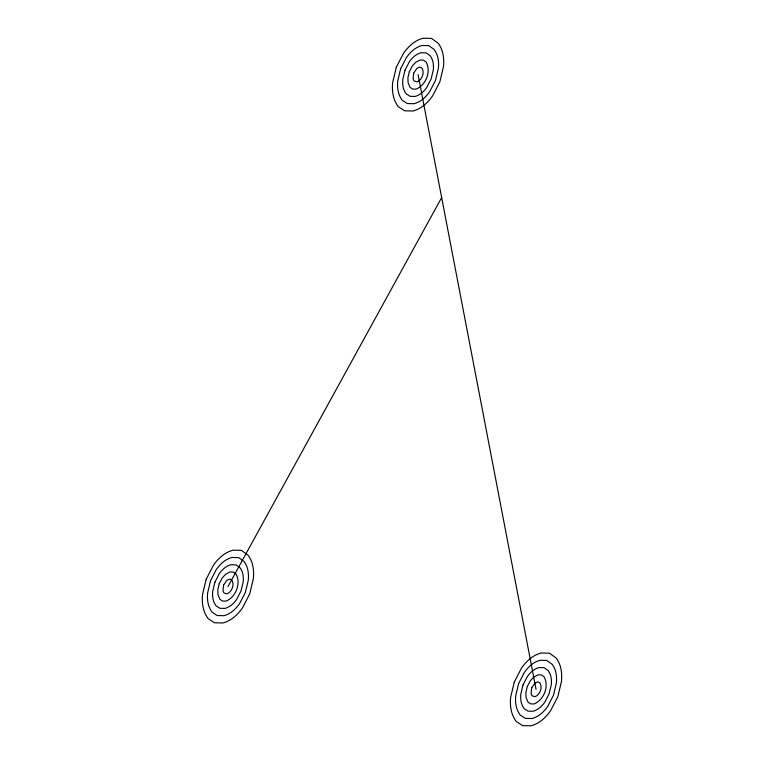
<?xml version="1.0" encoding="UTF-8"?>
<svg xmlns="http://www.w3.org/2000/svg" width="764" height="764" viewBox="0 0 764 764"><rect width="100%" height="100%" fill="white"/><g stroke="black" fill="none" stroke-linecap="round" stroke-linejoin="round"><path stroke-width="1.15" d="M227.949 586.571L441.659 197.551M418.061 74.595L536.051 689.405M206.165 579.303L202.555 594.44A45.792 43.787 -4.8 0 0 203.043 607.036A31.047 29.691 -4.8 0 0 208.066 618.563L214.512 622.775L222.992 622.966A29.233 27.962 -4.8 0 0 233.851 617.312A45.792 43.787 -4.8 0 0 242.551 607.791L249.742 593.848L253.352 578.711A45.792 43.787 -4.8 0 0 252.865 566.114A29.233 27.962 -4.8 0 0 248.138 555.266L241.395 550.376L232.915 550.185A29.233 27.962 -4.8 0 0 222.057 555.839A45.792 43.787 -4.8 0 0 213.347 565.36L206.165 579.303M210.52 580.755L207.636 592.864A36.634 35.029 -4.8 0 0 208.028 602.939A24.83 23.751 -4.8 0 0 212.039 612.165L217.196 615.536L223.986 615.688A23.388 22.366 -4.8 0 0 232.676 611.171A36.634 35.029 -4.8 0 0 239.638 603.541L245.378 592.396L248.271 580.287A36.634 35.029 -4.8 0 0 247.88 570.211A23.388 22.366 -4.8 0 0 244.098 561.521L238.702 557.615L231.922 557.462A23.388 22.366 -4.8 0 0 223.231 561.979A36.634 35.029 -4.8 0 0 216.269 569.61L210.52 580.755M214.885 582.216L212.717 591.288A27.475 26.272 -4.8 0 0 213.003 598.852A18.622 17.811 -4.8 0 0 216.021 605.766L219.889 608.297L224.979 608.411A17.543 16.779 -4.8 0 0 231.492 605.021A27.475 26.272 -4.8 0 0 236.716 599.301L241.023 590.935L243.191 581.862A27.475 26.272 -4.8 0 0 242.895 574.299A17.543 16.779 -4.8 0 0 240.058 567.786L236.019 564.854L230.929 564.739A17.543 16.779 -4.8 0 0 224.415 568.13A27.475 26.272 -4.8 0 0 219.192 573.85L214.885 582.216M219.239 583.667L217.797 589.722L217.988 594.755L219.994 599.368L222.572 601.058L225.972 601.134C235.837 597.171 241.243 583.476 236.028 574.05L233.326 572.093L229.935 572.016L225.59 574.28L222.114 578.09L219.239 583.667M223.594 585.119L222.973 590.668L223.976 592.969L226.956 593.857C231.893 591.871 234.596 585.023 231.989 580.315L230.642 579.332L228.942 579.293L226.774 580.43L223.594 585.119M396.277 67.328L392.667 82.455A45.792 43.787 -4.8 0 0 393.154 95.051A31.047 29.691 -4.8 0 0 398.178 106.578L404.624 110.799L413.104 110.99A29.233 27.962 -4.8 0 0 423.963 105.336A45.792 43.787 -4.8 0 0 432.663 95.806L439.854 81.863L443.464 66.735A45.792 43.787 -4.8 0 0 442.977 54.139A29.233 27.962 -4.8 0 0 438.249 43.281L431.507 38.391L423.027 38.2A29.233 27.962 -4.8 0 0 412.168 43.854A45.792 43.787 -4.8 0 0 403.459 53.384L396.277 67.328M400.632 68.779L397.748 80.879A36.634 35.029 -4.8 0 0 398.139 90.964A24.83 23.751 -4.8 0 0 402.151 100.18L407.308 103.56L414.098 103.713A23.388 22.366 -4.8 0 0 422.788 99.186A36.634 35.029 -4.8 0 0 429.75 91.565L435.49 80.411L438.383 68.302A36.634 35.029 -4.8 0 0 437.992 58.226A23.388 22.366 -4.8 0 0 434.21 49.545L428.814 45.63L422.034 45.477A23.388 22.366 -4.8 0 0 413.343 50.004A36.634 35.029 -4.8 0 0 406.381 57.625L400.632 68.779M404.996 70.231L402.829 79.313A27.475 26.272 -4.8 0 0 403.115 86.867A18.622 17.811 -4.8 0 0 406.133 93.781L410.001 96.312L415.091 96.426A17.543 16.779 -4.8 0 0 421.604 93.036A27.475 26.272 -4.8 0 0 426.828 87.325L431.135 78.959L433.303 69.877A27.475 26.272 -4.8 0 0 433.007 62.323A17.543 16.779 -4.8 0 0 430.17 55.81L426.131 52.869L421.04 52.754A17.543 16.779 -4.8 0 0 414.527 56.154A27.475 26.272 -4.8 0 0 409.303 61.865L404.996 70.231M409.351 71.682L407.909 77.737L408.1 82.779L410.106 87.392L412.684 89.073L416.084 89.149C425.949 85.196 431.354 71.491 426.14 62.065L423.437 60.117L420.047 60.041L415.702 62.295L412.226 66.105L409.351 71.682M413.706 73.143L413.085 78.682L414.088 80.994L417.068 81.872C422.005 79.895 424.708 73.048 422.1 68.33L420.754 67.356L419.054 67.318L416.886 68.445L413.706 73.143M514.258 682.137L510.648 697.265A45.792 43.787 -4.8 0 0 511.135 709.861A31.047 29.691 -4.8 0 0 516.158 721.388L522.605 725.609L531.085 725.8A29.233 27.962 -4.8 0 0 541.943 720.146A45.792 43.787 -4.8 0 0 550.653 710.615L557.835 696.673L561.444 681.545A45.792 43.787 -4.8 0 0 560.957 668.949A29.233 27.962 -4.8 0 0 556.23 658.091L549.488 653.201L541.007 653.01A29.233 27.962 -4.8 0 0 530.149 658.663A45.792 43.787 -4.8 0 0 521.449 668.194L514.258 682.137M518.622 683.589L515.729 695.698A36.634 35.029 -4.8 0 0 516.12 705.774A24.83 23.751 -4.8 0 0 520.141 714.989L525.298 718.37L532.078 718.523A23.388 22.366 -4.8 0 0 540.769 713.996A36.634 35.029 -4.8 0 0 547.731 706.375L553.48 695.221L556.364 683.121A36.634 35.029 -4.8 0 0 555.972 673.036A23.388 22.366 -4.8 0 0 552.191 664.355L546.804 660.44L540.014 660.287A23.388 22.366 -4.8 0 0 531.324 664.814A36.634 35.029 -4.8 0 0 524.362 672.435L518.622 683.589M522.977 685.041L520.809 694.123A27.475 26.272 -4.8 0 0 521.105 701.677A18.622 17.811 -4.8 0 0 524.114 708.6L527.981 711.131L533.071 711.246A17.543 16.779 -4.8 0 0 539.585 707.846A27.475 26.272 -4.8 0 0 544.808 702.135L549.115 693.769L551.283 684.687A27.475 26.272 -4.8 0 0 550.997 677.133A17.543 16.779 -4.8 0 0 548.16 670.62L544.111 667.688L539.021 667.574A17.543 16.779 -4.8 0 0 532.508 670.964A27.475 26.272 -4.8 0 0 527.284 676.675L522.977 685.041M527.332 686.502L525.89 692.547L526.081 697.589L528.096 702.202L530.674 703.883L534.065 703.959C543.93 700.005 549.345 686.311 544.121 676.885L541.428 674.927L538.028 674.851L533.692 677.114L530.206 680.925L527.332 686.502M531.687 687.953L531.066 693.502L532.069 695.803L535.058 696.682C539.986 694.705 542.698 687.858 540.081 683.14L538.735 682.166L537.044 682.128L534.867 683.255L531.687 687.953"/></g></svg>
